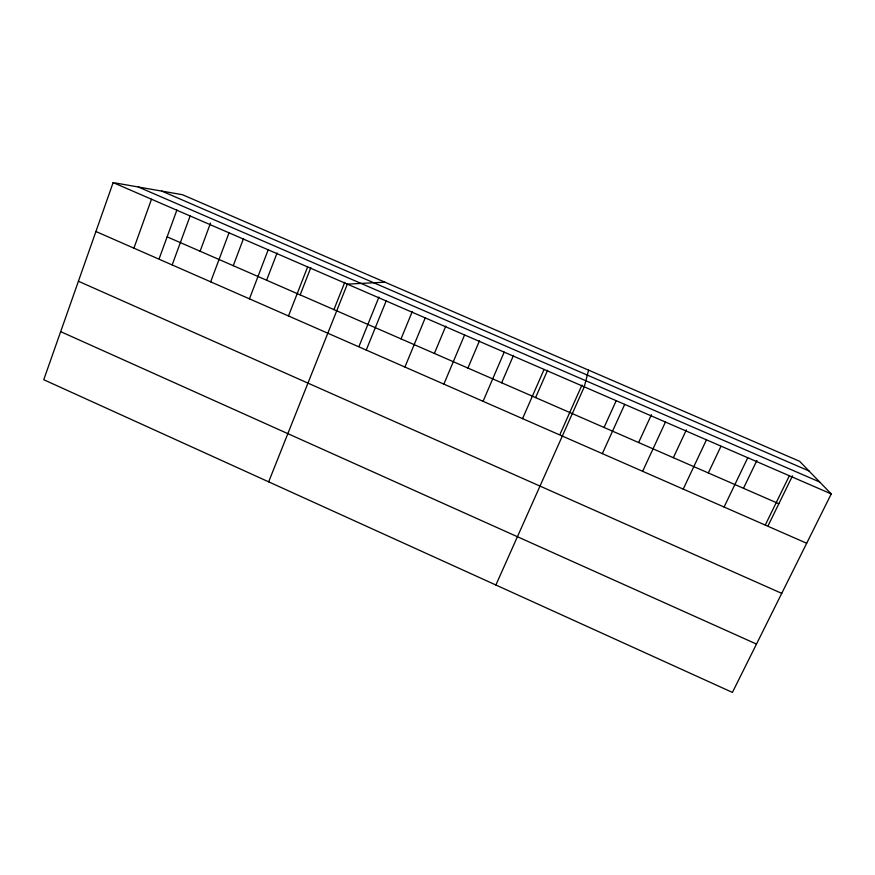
<?xml version="1.0" encoding="UTF-8"?>
<svg xmlns="http://www.w3.org/2000/svg" width="875" height="875" viewBox="0 0 875 875"><rect width="100%" height="100%" fill="white"/><g stroke="black" fill="none" stroke-linecap="round" stroke-linejoin="round"><path stroke-width="1.31" d="M588.591 370.147L584.259 386.848L495.884 585.014M113.138 182.591L43.75 379.717L732.419 692.409L831.25 493.927L799.619 461.3L182.47 194.72L113.138 182.591L831.25 493.927M133.908 248.172L151.495 199.227M159.283 258.377L176.892 210.033M172.156 264.95L190.127 215.972M200.102 251.223L210.514 223.125M210.667 281.838L229.02 232.838M233.264 265.683L243.381 238.864M249.452 298.845L268.188 249.812M266.613 280.241L277.091 252.952M288.488 315.973L307.628 266.908M300.169 294.886L310.833 267.575M333.922 309.608L344.783 282.286M268.669 481.841L347.342 284.134L384.956 282.188M359.155 346.019L378.93 297.095M366.231 350.066L386.159 300.956M401.034 338.887L412.267 311.544M404.917 367.041L425.228 317.898M434.383 353.434L445.802 326.08M443.866 384.114L464.581 334.961M467.917 368.069L479.533 340.703M483.077 401.319L504.197 352.133M501.659 382.791L513.472 355.414M522.55 418.633L544.086 369.425M535.598 397.6L547.597 370.213M560.088 434.142L581.941 385.087M604.067 427.47L616.12 400.848M602.339 453.622L624.706 404.381M638.608 442.542L651.416 414.695M642.644 471.308L665.438 422.045M673.356 457.702L686.372 429.844M683.222 489.103L706.453 439.819M708.312 472.948L720.956 446.294M724.095 507.03L747.764 457.734M743.477 488.294L756.908 460.425M765.242 525.077L789.359 475.759M768.239 525.416L792.498 475.847M161.809 191.111L808.992 470.958M138.359 187.009L819.678 481.994M167.136 236.841L778.848 503.727M95.922 231.503L806.684 543.255M78.411 281.247L781.736 593.37M60.67 331.636L756.481 644.066"/></g></svg>
